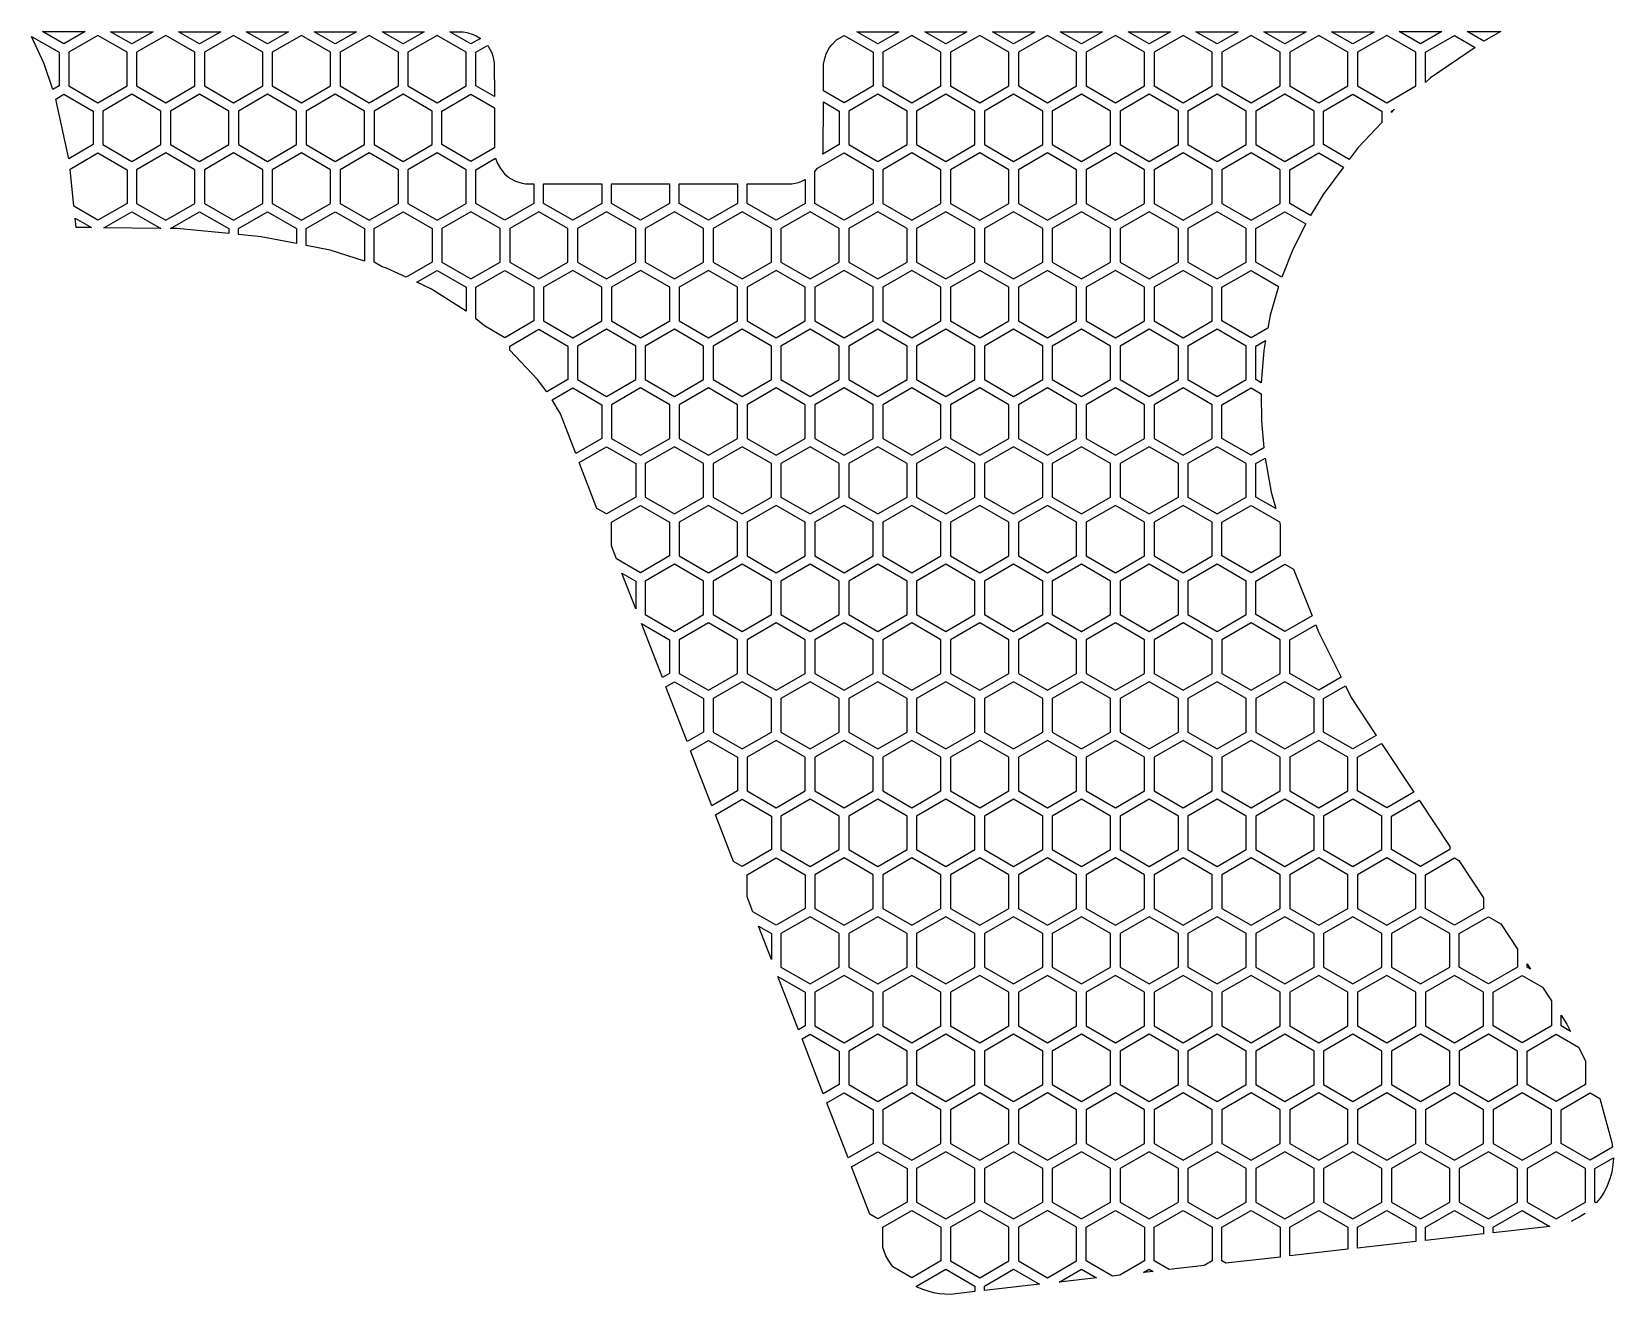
# Model space of a CAD drawing. Header units: millimetres. Extents: x 91.2 to 173.6, y -144.4 to -78.7.
import ezdxf

# ---------------------------------------------------------------- set-up
doc = ezdxf.new("R2010")
doc.units = ezdxf.units.MM

# ---------------------------------------------------------------- blocks, each defined once
blk = doc.blocks.new('HEX')
blk.add_lwpolyline([(1.516, 0.875), (0, 1.75), (-1.516, 0.875), (-1.516, -0.875), (0, -1.75), (1.516, -0.875)], close=True)

msp = doc.modelspace()

# ---------------------------------------------------------------- linework, layer by layer
for points in [[(91.889, -80.379), (91.238, -78.943), (92.672, -79.772), (92.672, -81.522), (92.337, -81.715), (91.889, -80.379)], [(94.032, -78.698), (92.922, -79.339), (91.811, -78.697), (94.032, -78.698)], [(97.56, -78.699), (96.454, -79.339), (95.345, -78.699), (97.56, -78.699)], [(101.089, -78.701), (99.985, -79.339), (98.879, -78.7), (101.089, -78.701)], [(104.618, -78.702), (103.516, -79.339), (102.412, -78.702), (104.618, -78.702)], [(108.146, -78.704), (107.047, -79.339), (105.946, -78.703), (108.146, -78.704)], [(111.675, -78.705), (110.578, -79.339), (109.48, -78.704), (111.675, -78.705)], [(113.708, -78.706), (113.887, -78.734), (114.226, -78.839), (114.384, -78.915), (114.6, -79.055), (114.109, -79.339), (113.013, -78.706), (113.708, -78.706)], [(132.467, -80.392), (132.542, -80.023), (132.606, -79.85), (132.78, -79.529), (132.888, -79.384), (133.145, -79.128), (133.53, -78.897), (135.046, -79.772), (135.046, -81.522), (133.53, -82.397), (132.461, -81.78), (132.467, -80.392)], [(136.391, -78.706), (135.296, -79.339), (134.201, -78.706), (136.391, -78.706)], [(139.924, -78.705), (138.827, -79.339), (137.73, -78.705), (139.924, -78.705)], [(143.457, -78.704), (142.358, -79.339), (141.259, -78.704), (143.457, -78.704)], [(146.99, -78.703), (145.889, -79.339), (144.789, -78.703), (146.99, -78.703)], [(150.523, -78.702), (149.42, -79.339), (148.318, -78.702), (150.523, -78.702)], [(154.056, -78.701), (152.951, -79.339), (151.847, -78.701), (154.056, -78.701)], [(157.589, -78.7), (156.482, -79.339), (155.377, -78.7), (157.589, -78.7)], [(161.121, -78.699), (160.013, -79.339), (158.906, -78.699), (161.121, -78.699)], [(164.654, -78.698), (163.544, -79.339), (162.435, -78.698), (164.654, -78.698)], [(164.066, -81.109), (163.794, -81.344), (163.794, -79.772), (165.31, -78.897), (166.379, -79.514), (164.066, -81.109)], [(167.719, -78.697), (166.835, -79.2), (165.965, -78.697), (167.719, -78.697)], [(115.02, -79.493), (115.187, -79.8), (115.247, -79.966), (115.319, -80.318), (115.326, -82.08), (114.359, -81.522), (114.359, -79.772), (114.966, -79.421), (115.02, -79.493)], [(92.491, -82.204), (92.922, -81.955), (94.438, -82.83), (94.438, -84.58), (93.173, -85.31), (92.491, -82.204)], [(115.337, -84.746), (114.109, -85.455), (112.593, -84.58), (112.593, -82.83), (114.109, -81.955), (115.329, -82.659), (115.337, -84.746)], [(160.299, -84.726), (159.832, -85.35), (158.498, -84.58), (158.498, -82.83), (160.013, -81.955), (161.529, -82.83), (161.529, -83.432), (160.299, -84.726)], [(132.448, -84.974), (132.459, -82.356), (133.28, -82.83), (133.28, -84.58), (132.433, -85.068), (132.448, -84.974)], [(162.029, -82.906), (162.029, -82.83), (162.19, -82.736), (162.029, -82.906)], [(93.241, -85.848), (94.688, -85.013), (96.204, -85.888), (96.204, -87.638), (94.688, -88.513), (93.437, -87.79), (93.241, -85.848)], [(115.394, -85.29), (115.471, -85.519), (115.638, -85.827), (115.859, -86.095), (116.128, -86.316), (116.435, -86.483), (116.775, -86.589), (116.955, -86.616), (117.39, -86.616), (117.39, -87.638), (115.875, -88.513), (114.359, -87.638), (114.359, -85.888), (115.394, -85.29)], [(132.014, -85.981), (132.145, -85.812), (133.53, -85.013), (135.046, -85.888), (135.046, -87.638), (133.53, -88.513), (132.014, -87.638), (132.014, -85.981)], [(158.472, -87.169), (157.815, -88.263), (156.732, -87.638), (156.732, -85.888), (158.248, -85.013), (159.53, -85.753), (158.472, -87.169)], [(130.806, -86.616), (131.165, -86.543), (131.334, -86.481), (131.514, -86.392), (131.514, -87.638), (129.999, -88.513), (128.483, -87.638), (128.483, -86.616), (130.806, -86.616)], [(120.921, -86.616), (120.921, -87.638), (119.406, -88.513), (117.89, -87.638), (117.89, -86.616), (120.921, -86.616)], [(124.452, -86.616), (124.452, -87.638), (122.937, -88.513), (121.421, -87.638), (121.421, -86.616), (124.452, -86.616)], [(127.983, -86.616), (127.983, -87.638), (126.468, -88.513), (124.952, -87.638), (124.952, -86.616), (127.983, -86.616)], [(95.005, -88.907), (96.454, -88.071), (97.961, -88.941), (95.005, -88.907)], [(98.799, -88.951), (98.469, -88.946), (99.985, -88.071), (101.5, -88.946), (101.5, -89.209), (98.799, -88.951)], [(103.181, -89.369), (102, -89.257), (102, -88.946), (103.516, -88.071), (105.031, -88.946), (105.031, -89.733), (103.181, -89.369)], [(106.786, -90.079), (105.531, -89.832), (105.531, -88.946), (107.047, -88.071), (108.562, -88.946), (108.562, -90.644), (106.786, -90.079)], [(109.712, -91.01), (109.48, -90.937), (109.062, -90.696), (109.062, -88.946), (110.578, -88.071), (112.093, -88.946), (112.093, -90.696), (110.73, -91.483), (109.712, -91.01)], [(156.894, -90.043), (156.317, -91.475), (154.966, -90.696), (154.966, -88.946), (156.482, -88.071), (157.568, -88.698), (156.894, -90.043)], [(93.548, -88.89), (93.499, -88.404), (94.358, -88.9), (93.548, -88.89)], [(112.052, -92.097), (111.284, -91.74), (112.343, -91.129), (113.859, -92.004), (113.859, -93.242), (112.052, -92.097)], [(114.359, -93.644), (114.359, -92.004), (115.875, -91.129), (117.39, -92.004), (117.39, -93.754), (115.875, -94.629), (114.812, -94.015), (114.359, -93.644)], [(155.714, -93.458), (155.593, -94.123), (154.716, -94.629), (153.201, -93.754), (153.201, -92.004), (154.716, -91.129), (156.156, -91.96), (155.714, -93.458)], [(117.571, -96.802), (116.125, -95.273), (116.125, -95.062), (117.64, -94.187), (119.156, -95.062), (119.156, -96.812), (118.053, -97.448), (117.571, -96.802)], [(155.38, -95.289), (155.245, -96.972), (154.966, -96.812), (154.966, -95.062), (155.475, -94.768), (155.38, -95.289)], [(118.764, -98.596), (118.333, -97.864), (119.406, -97.245), (120.921, -98.12), (120.921, -99.87), (119.561, -100.655), (118.764, -98.596)], [(155.256, -98.98), (155.392, -100.355), (154.716, -100.745), (153.201, -99.87), (153.201, -98.12), (154.716, -97.245), (155.238, -97.546), (155.256, -98.98)], [(119.743, -101.127), (121.171, -100.303), (122.687, -101.178), (122.687, -102.928), (121.171, -103.803), (120.665, -103.51), (119.743, -101.127)], [(155.764, -102.675), (156.003, -103.526), (154.966, -102.928), (154.966, -101.178), (155.451, -100.898), (155.764, -102.675)], [(121.421, -105.466), (121.421, -104.236), (122.937, -103.361), (124.452, -104.236), (124.452, -105.986), (122.937, -106.861), (121.68, -106.135), (121.421, -105.466)], [(156.232, -104.344), (156.232, -105.986), (154.716, -106.861), (153.201, -105.986), (153.201, -104.236), (154.716, -103.361), (156.196, -104.215), (156.232, -104.344)], [(121.968, -106.879), (122.687, -107.294), (122.687, -108.738), (121.968, -106.879)], [(157.897, -109.102), (156.482, -109.919), (154.966, -109.044), (154.966, -107.294), (156.482, -106.419), (156.927, -106.675), (157.897, -109.102)], [(122.983, -109.503), (124.452, -110.352), (124.452, -112.102), (124.072, -112.321), (122.983, -109.503)], [(158.217, -109.904), (159.413, -112.304), (158.248, -112.977), (156.732, -112.102), (156.732, -110.352), (158.084, -109.571), (158.217, -109.904)], [(124.255, -112.793), (124.702, -112.535), (126.218, -113.41), (126.218, -115.16), (125.361, -115.654), (124.255, -112.793)], [(159.934, -113.35), (161.239, -115.327), (160.013, -116.035), (158.498, -115.16), (158.498, -113.41), (159.636, -112.752), (159.934, -113.35)], [(125.544, -116.126), (126.468, -115.593), (127.983, -116.468), (127.983, -118.218), (126.65, -118.987), (125.544, -116.126)], [(163.188, -118.279), (161.779, -119.093), (160.263, -118.218), (160.263, -116.468), (161.515, -115.745), (163.188, -118.279)], [(126.833, -119.459), (128.233, -118.651), (129.749, -119.526), (129.749, -121.276), (128.233, -122.151), (127.771, -121.884), (126.833, -119.459)], [(165.06, -121.114), (165.06, -121.276), (163.544, -122.151), (162.029, -121.276), (162.029, -119.526), (163.464, -118.697), (165.06, -121.114)], [(128.483, -123.727), (128.483, -122.584), (129.999, -121.709), (131.514, -122.584), (131.514, -124.334), (129.999, -125.209), (128.786, -124.508), (128.483, -123.727)], [(166.825, -123.789), (166.825, -124.334), (165.31, -125.209), (163.794, -124.334), (163.794, -122.584), (165.31, -121.709), (165.54, -121.842), (166.825, -123.789)], [(168.591, -126.463), (168.591, -127.392), (167.075, -128.267), (165.56, -127.392), (165.56, -125.642), (167.075, -124.767), (167.715, -125.136), (168.591, -126.463)], [(129.073, -125.252), (129.749, -125.642), (129.749, -126.999), (129.073, -125.252)], [(169.274, -127.497), (169.091, -127.392), (169.091, -127.22), (169.274, -127.497)], [(130.088, -127.876), (131.514, -128.7), (131.514, -130.45), (131.162, -130.653), (130.088, -127.876)], [(170.356, -129.137), (170.356, -130.45), (168.841, -131.325), (167.325, -130.45), (167.325, -128.7), (168.841, -127.825), (169.89, -128.43), (170.356, -129.137)], [(171.163, -130.359), (171.352, -130.736), (170.856, -130.45), (170.856, -129.895), (171.163, -130.359)], [(131.345, -131.125), (131.764, -130.883), (133.28, -131.758), (133.28, -133.508), (132.451, -133.986), (131.345, -131.125)], [(172.122, -132.271), (172.122, -133.508), (170.606, -134.383), (169.091, -133.508), (169.091, -131.758), (170.606, -130.883), (171.76, -131.549), (172.122, -132.271)], [(132.634, -134.458), (133.53, -133.941), (135.046, -134.816), (135.046, -136.566), (133.74, -137.319), (132.634, -134.458)], [(172.883, -134.236), (173.501, -136.516), (173.54, -136.766), (172.372, -137.441), (170.856, -136.566), (170.856, -134.816), (172.372, -133.941), (172.883, -134.236)], [(133.923, -137.791), (135.296, -136.999), (136.811, -137.874), (136.811, -139.624), (135.296, -140.499), (134.876, -140.257), (133.923, -137.791)], [(173.558, -137.683), (173.497, -138.056), (173.398, -138.418), (173.264, -138.766), (173.095, -139.097), (172.895, -139.408), (172.691, -139.664), (172.622, -139.624), (172.622, -137.874), (173.58, -137.321), (173.558, -137.683)], [(136.067, -142.983), (135.859, -142.682), (135.712, -142.419), (135.546, -141.988), (135.546, -140.932), (137.061, -140.057), (138.577, -140.932), (138.577, -142.682), (137.061, -143.557), (136.067, -142.983)], [(147.501, -143.468), (146.139, -142.682), (146.139, -140.932), (147.654, -140.057), (149.17, -140.932), (149.17, -142.682), (147.882, -143.425), (147.501, -143.468)], [(150.453, -143.134), (149.67, -142.682), (149.67, -140.932), (151.185, -140.057), (152.701, -140.932), (152.701, -142.682), (152.276, -142.927), (150.453, -143.134)], [(153.405, -142.8), (153.201, -142.682), (153.201, -140.932), (154.716, -140.057), (156.232, -140.932), (156.232, -142.479), (153.405, -142.8)], [(156.732, -142.423), (156.732, -140.932), (158.248, -140.057), (159.763, -140.932), (159.763, -142.079), (156.732, -142.423)], [(160.263, -142.023), (160.263, -140.932), (161.779, -140.057), (163.294, -140.932), (163.294, -141.679), (160.263, -142.023)], [(163.794, -141.622), (163.794, -140.932), (165.31, -140.057), (166.825, -140.932), (166.825, -141.279), (163.794, -141.622)], [(167.325, -141.222), (167.325, -140.932), (168.841, -140.057), (170.28, -140.888), (167.325, -141.222)], [(171.808, -140.41), (171.474, -140.587), (171.405, -140.615), (172.105, -140.211), (171.808, -140.41)], [(139.076, -144.423), (138.774, -144.419), (138.477, -144.391), (138.186, -144.339), (137.902, -144.265), (137.625, -144.168), (137.311, -144.024), (137.311, -143.99), (138.827, -143.115), (140.342, -143.99), (140.342, -144.279), (139.076, -144.423)], [(140.842, -144.223), (140.842, -143.99), (142.358, -143.115), (143.713, -143.897), (140.842, -144.223)], [(144.733, -143.782), (145.889, -143.115), (146.665, -143.563), (144.733, -143.782)], [(149.127, -143.284), (149.42, -143.115), (149.617, -143.229), (149.127, -143.284)]]:
    msp.add_lwpolyline(points, close=True)

# ---------------------------------------------------------------- block references
for p in [(94.688, -80.647), (98.219, -80.647), (101.75, -80.647), (105.281, -80.647), (108.812, -80.647), (112.343, -80.647), (137.061, -80.647), (140.592, -80.647), (144.123, -80.647), (147.654, -80.647), (151.185, -80.647), (154.716, -80.647), (158.248, -80.647), (161.779, -80.647), (96.454, -83.705), (99.985, -83.705), (103.516, -83.705), (107.047, -83.705), (110.578, -83.705), (135.296, -83.705), (138.827, -83.705), (142.358, -83.705), (145.889, -83.705), (149.42, -83.705), (152.951, -83.705), (156.482, -83.705), (98.219, -86.763), (101.75, -86.763), (105.281, -86.763), (108.812, -86.763), (112.343, -86.763), (137.061, -86.763), (140.592, -86.763), (144.123, -86.763), (147.654, -86.763), (151.185, -86.763), (154.716, -86.763), (114.109, -89.821), (117.64, -89.821), (121.171, -89.821), (124.702, -89.821), (128.233, -89.821), (131.764, -89.821), (135.296, -89.821), (138.827, -89.821), (142.358, -89.821), (145.889, -89.821), (149.42, -89.821), (152.951, -89.821), (119.406, -92.879), (122.937, -92.879), (126.468, -92.879), (129.999, -92.879), (133.53, -92.879), (137.061, -92.879), (140.592, -92.879), (144.123, -92.879), (147.654, -92.879), (151.185, -92.879), (121.171, -95.937), (124.702, -95.937), (128.233, -95.937), (131.764, -95.937), (135.296, -95.937), (138.827, -95.937), (142.358, -95.937), (145.889, -95.937), (149.42, -95.937), (152.951, -95.937), (122.937, -98.995), (126.468, -98.995), (129.999, -98.995), (133.53, -98.995), (137.061, -98.995), (140.592, -98.995), (144.123, -98.995), (147.654, -98.995), (151.185, -98.995), (124.702, -102.053), (128.233, -102.053), (131.764, -102.053), (135.296, -102.053), (138.827, -102.053), (142.358, -102.053), (145.889, -102.053), (149.42, -102.053), (152.951, -102.053), (126.468, -105.111), (129.999, -105.111), (133.53, -105.111), (137.061, -105.111), (140.592, -105.111), (144.123, -105.111), (147.654, -105.111), (151.185, -105.111), (124.702, -108.169), (128.233, -108.169), (131.764, -108.169), (135.296, -108.169), (138.827, -108.169), (142.358, -108.169), (145.889, -108.169), (149.42, -108.169), (152.951, -108.169), (126.468, -111.227), (129.999, -111.227), (133.53, -111.227), (137.061, -111.227), (140.592, -111.227), (144.123, -111.227), (147.654, -111.227), (151.185, -111.227), (154.716, -111.227), (128.233, -114.285), (131.764, -114.285), (135.296, -114.285), (138.827, -114.285), (142.358, -114.285), (145.889, -114.285), (149.42, -114.285), (152.951, -114.285), (156.482, -114.285), (129.999, -117.343), (133.53, -117.343), (137.061, -117.343), (140.592, -117.343), (144.123, -117.343), (147.654, -117.343), (151.185, -117.343), (154.716, -117.343), (158.248, -117.343), (131.764, -120.401), (135.296, -120.401), (138.827, -120.401), (142.358, -120.401), (145.889, -120.401), (149.42, -120.401), (152.951, -120.401), (156.482, -120.401), (160.013, -120.401), (133.53, -123.459), (137.061, -123.459), (140.592, -123.459), (144.123, -123.459), (147.654, -123.459), (151.185, -123.459), (154.716, -123.459), (158.248, -123.459), (161.779, -123.459), (131.764, -126.517), (135.296, -126.517), (138.827, -126.517), (142.358, -126.517), (145.889, -126.517), (149.42, -126.517), (152.951, -126.517), (156.482, -126.517), (160.013, -126.517), (163.544, -126.517), (133.53, -129.575), (137.061, -129.575), (140.592, -129.575), (144.123, -129.575), (147.654, -129.575), (151.185, -129.575), (154.716, -129.575), (158.248, -129.575), (161.779, -129.575), (165.31, -129.575), (135.296, -132.633), (138.827, -132.633), (142.358, -132.633), (145.889, -132.633), (149.42, -132.633), (152.951, -132.633), (156.482, -132.633), (160.013, -132.633), (163.544, -132.633), (167.075, -132.633), (137.061, -135.691), (140.592, -135.691), (144.123, -135.691), (147.654, -135.691), (151.185, -135.691), (154.716, -135.691), (158.248, -135.691), (161.779, -135.691), (165.31, -135.691), (168.841, -135.691), (138.827, -138.749), (142.358, -138.749), (145.889, -138.749), (149.42, -138.749), (152.951, -138.749), (156.482, -138.749), (160.013, -138.749), (163.544, -138.749), (167.075, -138.749), (170.606, -138.749), (140.592, -141.807), (144.123, -141.807)]:
    msp.add_blockref('HEX', p)

doc.saveas('drawing.dxf')
